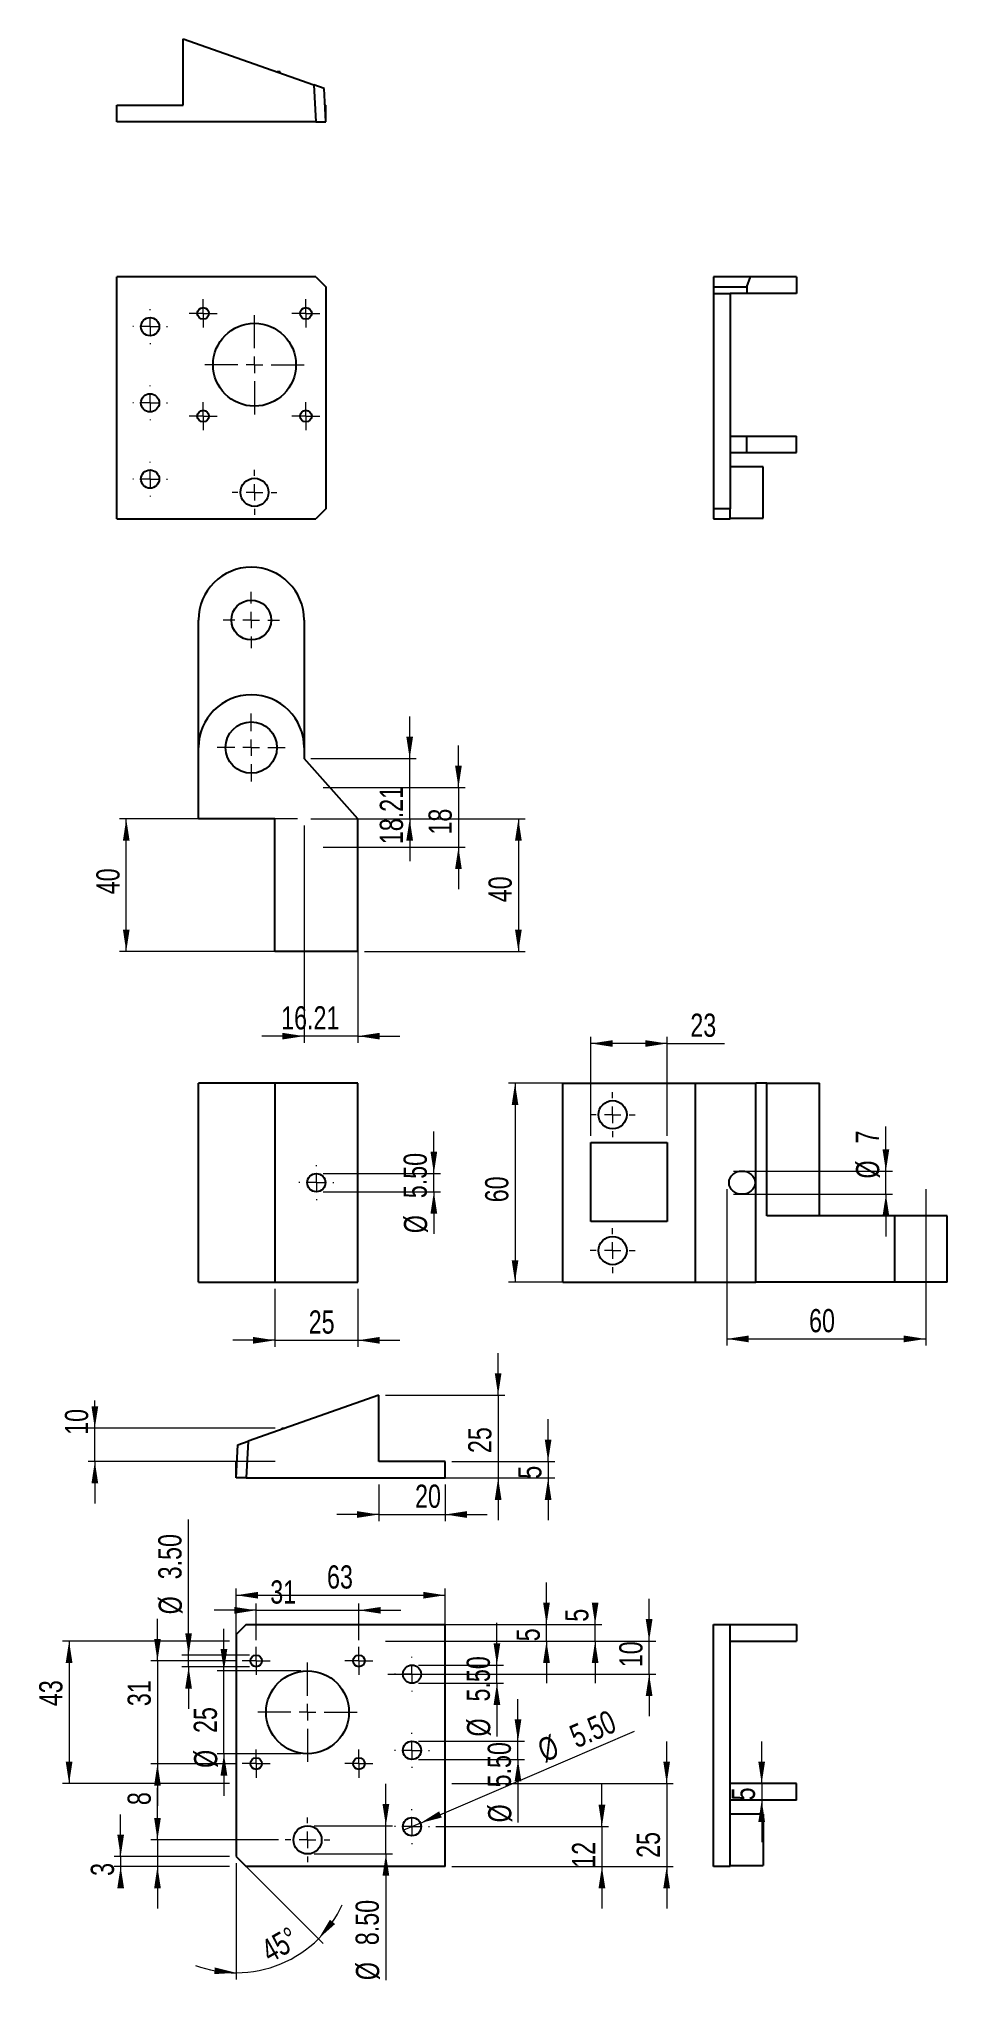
# Model space of a CAD drawing. Header units: millimetres. Extents: x 13 to 150, y 2 to 295.
import ezdxf

# ---------------------------------------------------------------- set-up
doc = ezdxf.new("R2010")
doc.units = ezdxf.units.MM
doc.styles.add('SLDTEXTSTYLE0', font='TXT', dxfattribs={"width": 0.75})
doc.dimstyles.new('SLDDIMSTYLE0', dxfattribs={"dimtxt": 3.5, "dimasz": 3.302, "dimexe": 0, "dimexo": 0.0625, "dimgap": 0.875, "dimtad": 1, "dimlfac": 2, "dimrnd": 1e-09, "dimzin": 12, "dimdsep": 46, "dimtxsty": 'SLDTEXTSTYLE0', "dimsah": 1, "dimcen": 0.09, "dimadec": 0, "dimazin": 3, "dimtfac": 1, "dimtofl": 0, "dimtmove": 0, "dimatfit": 3, "dimfxl": 0, "dimfrac": 2, "dimtolj": 1, "dimtzin": 12, "dimarcsym": 0})
doc.dimstyles.new('SLDDIMSTYLE1', dxfattribs={"dimtxt": 3.5, "dimasz": 3.302, "dimexe": 0, "dimexo": 0.0625, "dimgap": 0.875, "dimtad": 1, "dimlfac": 2, "dimrnd": 1e-09, "dimzin": 12, "dimdsep": 46, "dimtxsty": 'SLDTEXTSTYLE0', "dimsah": 1, "dimcen": 0.09, "dimadec": 0, "dimazin": 3, "dimtfac": 1, "dimtmove": 0, "dimatfit": 0, "dimfxl": 0, "dimfrac": 2, "dimtolj": 1, "dimtzin": 12, "dimarcsym": 0})
doc.dimstyles.new('SLDDIMSTYLE2', dxfattribs={"dimtxt": 3.5, "dimasz": 3.302, "dimexe": 0, "dimexo": 0.0625, "dimgap": 0.875, "dimtad": 1, "dimlfac": 2, "dimrnd": 1e-09, "dimzin": 4, "dimdsep": 46, "dimtxsty": 'SLDTEXTSTYLE0', "dimsah": 1, "dimcen": 0.09, "dimadec": 0, "dimazin": 1, "dimtfac": 1, "dimtmove": 0, "dimatfit": 0, "dimfxl": 0, "dimfrac": 2, "dimtolj": 1, "dimtzin": 12, "dimarcsym": 0})
doc.dimstyles.new('SLDDIMSTYLE3', dxfattribs={"dimtxt": 3.5, "dimasz": 3.302, "dimexe": 0, "dimexo": 0.0625, "dimgap": 0.875, "dimtad": 1, "dimlfac": 2, "dimrnd": 1e-09, "dimzin": 4, "dimdsep": 46, "dimtxsty": 'SLDTEXTSTYLE0', "dimblk1": 'NONE', "dimsah": 1, "dimcen": 0, "dimadec": 0, "dimazin": 1, "dimtfac": 1, "dimtmove": 0, "dimatfit": 3, "dimldrblk": 'NONE', "dimfxl": 0, "dimfrac": 2, "dimtolj": 1, "dimtzin": 12, "dimarcsym": 0})
doc.dimstyles.new('SLDDIMSTYLE4', dxfattribs={"dimtxt": 3.5, "dimasz": 3.302, "dimexe": 0, "dimexo": 0.0625, "dimgap": 0.875, "dimtad": 1, "dimdec": 4, "dimlfac": 2, "dimzin": 12, "dimdsep": 46, "dimtxsty": 'SLDTEXTSTYLE0', "dimsah": 1, "dimcen": 0.09, "dimazin": 3, "dimtfac": 1, "dimtofl": 0, "dimtmove": 0, "dimatfit": 3, "dimfxl": 0, "dimfrac": 2, "dimtolj": 1, "dimtzin": 12, "dimarcsym": 0})

# ---------------------------------------------------------------- blocks, each defined once
blk = doc.blocks.new('_D')
at = {"color": 7, "linetype": 'Continuous', "lineweight": 18}
for p, q in [((42.49, 54.61), (42.49, 61.52)), ((73.99, 54.61), (73.99, 61.52)), ((42.49, 60.52), (73.99, 60.52))]:
    blk.add_line(p, q, dxfattribs=at)
for points in [[(42.49, 60.52), (45.79, 60.01), (45.79, 61.03)], [(73.99, 60.52), (70.69, 61.03), (70.69, 60.01)]]:
    blk.add_solid(points, dxfattribs=at)
at = {"color": 7, "linetype": 'Continuous', "lineweight": 18, "insert": (56.18, 65.03), "char_height": 3.5, "attachment_point": 1, "style": 'SLDTEXTSTYLE0'}
blk.add_mtext('63', dxfattribs=at)
blk = doc.blocks.new('_D_1')
at = {"color": 7, "linetype": 'Continuous', "lineweight": 18}
for p, q in [((41.49, 53.61), (16.27, 53.61)), ((17.27, 53.61), (17.27, 32.11)), ((41.49, 32.11), (16.27, 32.11))]:
    blk.add_line(p, q, dxfattribs=at)
for points in [[(17.27, 53.61), (16.76, 50.31), (17.78, 50.31)], [(17.27, 32.11), (17.78, 35.42), (16.76, 35.42)]]:
    blk.add_solid(points, dxfattribs=at)
at = {"color": 7, "linetype": 'Continuous', "lineweight": 18, "insert": (12.76, 43.79), "char_height": 3.5, "attachment_point": 1, "rotation": 90, "style": 'SLDTEXTSTYLE0'}
blk.add_mtext('43', dxfattribs=at)
blk = doc.blocks.new('_D_2')
at = {"color": 7, "linetype": 'Continuous', "lineweight": 18}
for p, q in [((45.49, 53.74), (45.49, 59.25)), ((60.99, 53.74), (60.99, 59.25)), ((45.49, 58.25), (39.14, 58.25)), ((45.49, 58.25), (60.99, 58.25)), ((60.99, 58.25), (67.34, 58.25))]:
    blk.add_line(p, q, dxfattribs=at)
for points in [[(45.49, 58.25), (42.19, 58.75), (42.19, 57.74)], [(60.99, 58.25), (64.29, 57.74), (64.29, 58.75)]]:
    blk.add_solid(points, dxfattribs=at)
at = {"color": 7, "linetype": 'Continuous', "lineweight": 18, "insert": (47.62, 62.76), "char_height": 3.5, "attachment_point": 1, "style": 'SLDTEXTSTYLE0'}
blk.add_mtext('31', dxfattribs=at)
blk = doc.blocks.new('_D_3')
at = {"color": 7, "linetype": 'Continuous', "lineweight": 18}
for p, q in [((30.6, 50.61), (30.6, 56.96)), ((42.37, 50.61), (29.6, 50.61)), ((30.6, 50.61), (30.6, 35.11)), ((42.37, 35.11), (29.6, 35.11)), ((30.6, 35.11), (30.6, 28.76))]:
    blk.add_line(p, q, dxfattribs=at)
for points in [[(30.6, 50.61), (31.11, 53.92), (30.1, 53.92)], [(30.6, 35.11), (30.1, 31.81), (31.11, 31.81)]]:
    blk.add_solid(points, dxfattribs=at)
at = {"color": 7, "linetype": 'Continuous', "lineweight": 18, "insert": (26.09, 43.79), "char_height": 3.5, "attachment_point": 1, "rotation": 90, "style": 'SLDTEXTSTYLE0'}
blk.add_mtext('31', dxfattribs=at)
blk = doc.blocks.new('_D_4')
at = {"color": 7, "linetype": 'Continuous', "lineweight": 18}
for p, q in [((40.63, 49.11), (40.63, 55.46)), ((52.24, 49.11), (39.63, 49.11)), ((40.63, 36.61), (40.63, 49.11)), ((52.24, 36.61), (39.63, 36.61)), ((40.63, 36.61), (40.63, 30.26))]:
    blk.add_line(p, q, dxfattribs=at)
for points in [[(40.63, 49.11), (41.14, 52.42), (40.12, 52.42)], [(40.63, 36.61), (40.12, 33.31), (41.14, 33.31)]]:
    blk.add_solid(points, dxfattribs=at)
at = {"color": 7, "linetype": 'Continuous', "lineweight": 18, "char_height": 3.5, "attachment_point": 1, "rotation": 90, "style": 'SLDTEXTSTYLE0'}
for s, insert in [('25', (36.07, 39.74)), ('%%c', (36.12, 34.47))]:
    blk.add_mtext(s, dxfattribs=dict(at, insert=insert))
blk = doc.blocks.new('_D_5')
at = {"color": 7, "linetype": 'Continuous', "lineweight": 18}
for p, q in [((35.3, 51.49), (35.3, 71.97)), ((44.49, 51.49), (34.3, 51.49)), ((35.3, 49.74), (35.3, 51.49)), ((44.49, 49.74), (34.3, 49.74)), ((35.3, 49.74), (35.3, 43.39))]:
    blk.add_line(p, q, dxfattribs=at)
for points in [[(35.3, 51.49), (35.8, 54.79), (34.79, 54.79)], [(35.3, 49.74), (34.79, 46.44), (35.8, 46.44)]]:
    blk.add_solid(points, dxfattribs=at)
at = {"color": 7, "linetype": 'Continuous', "lineweight": 18, "char_height": 3.5, "attachment_point": 1, "rotation": 90, "style": 'SLDTEXTSTYLE0'}
for s, insert in [('3.50', (30.73, 62.92)), ('%%c', (30.78, 57.64))]:
    blk.add_mtext(s, dxfattribs=dict(at, insert=insert))
blk = doc.blocks.new('_D_6')
at = {"color": 7, "linetype": 'Continuous', "lineweight": 18}
for p, q in [((81.81, 49.99), (81.81, 56.34)), ((69.99, 49.99), (82.81, 49.99)), ((81.81, 47.24), (81.81, 49.99)), ((69.99, 47.24), (82.81, 47.24)), ((81.81, 47.24), (81.81, 39.21))]:
    blk.add_line(p, q, dxfattribs=at)
for points in [[(81.81, 49.99), (82.32, 53.29), (81.3, 53.29)], [(81.81, 47.24), (81.3, 43.94), (82.32, 43.94)]]:
    blk.add_solid(points, dxfattribs=at)
at = {"color": 7, "linetype": 'Continuous', "lineweight": 18, "char_height": 3.5, "attachment_point": 1, "rotation": 90, "style": 'SLDTEXTSTYLE0'}
for s, insert in [('5.50', (77.25, 44.49)), ('%%c', (77.3, 39.21))]:
    blk.add_mtext(s, dxfattribs=dict(at, insert=insert))
blk = doc.blocks.new('_D_7')
at = {"color": 7, "linetype": 'Continuous', "lineweight": 18}
for p, q in [((84.99, 38.49), (84.99, 44.84)), ((69.99, 38.49), (85.99, 38.49)), ((84.99, 35.74), (84.99, 38.49)), ((69.99, 35.74), (85.99, 35.74)), ((84.99, 35.74), (84.99, 26.25))]:
    blk.add_line(p, q, dxfattribs=at)
for points in [[(84.99, 38.49), (85.5, 41.79), (84.48, 41.79)], [(84.99, 35.74), (84.48, 32.44), (85.5, 32.44)]]:
    blk.add_solid(points, dxfattribs=at)
at = {"color": 7, "linetype": 'Continuous', "lineweight": 18, "char_height": 3.5, "attachment_point": 1, "rotation": 90, "style": 'SLDTEXTSTYLE0'}
for s, insert in [('5.50', (80.42, 31.53)), ('%%c', (80.48, 26.25))]:
    blk.add_mtext(s, dxfattribs=dict(at, insert=insert))
blk = doc.blocks.new('_D_8')
at = {"color": 7, "linetype": 'Continuous', "lineweight": 18}
for p, q in [((104.77, 53.61), (104.77, 59.96)), ((74.99, 53.61), (105.77, 53.61)), ((104.77, 48.61), (104.77, 53.61)), ((65.37, 48.61), (105.77, 48.61)), ((104.77, 48.61), (104.77, 42.26))]:
    blk.add_line(p, q, dxfattribs=at)
for points in [[(104.77, 53.61), (105.28, 56.92), (104.26, 56.92)], [(104.77, 48.61), (104.26, 45.31), (105.28, 45.31)]]:
    blk.add_solid(points, dxfattribs=at)
at = {"color": 7, "linetype": 'Continuous', "lineweight": 18, "insert": (100.26, 49.66), "char_height": 3.5, "attachment_point": 1, "rotation": 90, "style": 'SLDTEXTSTYLE0'}
blk.add_mtext('10', dxfattribs=at)
blk = doc.blocks.new('_D_9')
at = {"color": 7, "linetype": 'Continuous', "lineweight": 18}
for p, q in [((107.42, 32.11), (107.42, 38.46)), ((74.99, 32.11), (108.42, 32.11)), ((107.42, 32.11), (107.42, 19.61)), ((74.99, 19.61), (108.42, 19.61)), ((107.42, 19.61), (107.42, 13.26))]:
    blk.add_line(p, q, dxfattribs=at)
for points in [[(107.42, 32.11), (107.92, 35.42), (106.91, 35.42)], [(107.42, 19.61), (106.91, 16.31), (107.92, 16.31)]]:
    blk.add_solid(points, dxfattribs=at)
at = {"color": 7, "linetype": 'Continuous', "lineweight": 18, "insert": (102.9, 20.9), "char_height": 3.5, "attachment_point": 1, "rotation": 90, "style": 'SLDTEXTSTYLE0'}
blk.add_mtext('25', dxfattribs=at)
blk = doc.blocks.new('_D_10')
at = {"color": 7, "linetype": 'Continuous', "lineweight": 18}
for p, q in [((65.06, 25.74), (65.06, 32.09)), ((54.24, 25.74), (66.06, 25.74)), ((65.06, 21.49), (65.06, 25.74)), ((54.24, 21.49), (66.06, 21.49)), ((65.06, 21.49), (65.06, 2.45))]:
    blk.add_line(p, q, dxfattribs=at)
for points in [[(65.06, 25.74), (65.57, 29.04), (64.55, 29.04)], [(65.06, 21.49), (64.55, 18.19), (65.57, 18.19)]]:
    blk.add_solid(points, dxfattribs=at)
at = {"color": 7, "linetype": 'Continuous', "lineweight": 18, "char_height": 3.5, "attachment_point": 1, "rotation": 90, "style": 'SLDTEXTSTYLE0'}
for s, insert in [('8.50', (60.49, 7.73)), ('%%c', (60.55, 2.45))]:
    blk.add_mtext(s, dxfattribs=dict(at, insert=insert))
blk = doc.blocks.new('_D_11')
at = {"color": 7, "linetype": 'Continuous', "lineweight": 18}
for p, q in [((30.6, 23.61), (30.6, 31.45)), ((48.87, 23.61), (29.6, 23.61)), ((30.6, 23.61), (30.6, 19.61)), ((41.49, 19.61), (29.6, 19.61)), ((30.6, 19.61), (30.6, 13.26))]:
    blk.add_line(p, q, dxfattribs=at)
for points in [[(30.6, 23.61), (31.11, 26.92), (30.1, 26.92)], [(30.6, 19.61), (30.1, 16.31), (31.11, 16.31)]]:
    blk.add_solid(points, dxfattribs=at)
at = {"color": 7, "linetype": 'Continuous', "lineweight": 18, "insert": (26.09, 28.86), "char_height": 3.5, "attachment_point": 1, "rotation": 90, "style": 'SLDTEXTSTYLE0'}
blk.add_mtext('8', dxfattribs=at)
blk = doc.blocks.new('_D_12')
at = {"color": 7, "linetype": 'Continuous', "lineweight": 18}
for p, q in [((96.62, 56.11), (96.62, 59.12)), ((64.99, 56.11), (97.62, 56.11)), ((96.62, 53.61), (96.62, 56.11)), ((64.99, 53.61), (97.62, 53.61)), ((96.62, 53.61), (96.62, 47.26))]:
    blk.add_line(p, q, dxfattribs=at)
for points in [[(96.62, 56.11), (97.13, 59.42), (96.12, 59.42)], [(96.62, 53.61), (96.12, 50.31), (97.13, 50.31)]]:
    blk.add_solid(points, dxfattribs=at)
at = {"color": 7, "linetype": 'Continuous', "lineweight": 18, "insert": (92.11, 56.53), "char_height": 3.5, "attachment_point": 1, "rotation": 90, "style": 'SLDTEXTSTYLE0'}
blk.add_mtext('5', dxfattribs=at)
blk = doc.blocks.new('_D_13')
at = {"color": 7, "linetype": 'Continuous', "lineweight": 18}
for p, q in [((97.65, 25.61), (97.65, 31.96)), ((72.62, 25.61), (98.65, 25.61)), ((97.65, 25.61), (97.65, 19.61)), ((74.99, 19.61), (98.65, 19.61)), ((97.65, 19.61), (97.65, 13.26))]:
    blk.add_line(p, q, dxfattribs=at)
for points in [[(97.65, 25.61), (98.16, 28.92), (97.14, 28.92)], [(97.65, 19.61), (97.14, 16.31), (98.16, 16.31)]]:
    blk.add_solid(points, dxfattribs=at)
at = {"color": 7, "linetype": 'Continuous', "lineweight": 18, "insert": (93.14, 19.4), "char_height": 3.5, "attachment_point": 1, "rotation": 90, "style": 'SLDTEXTSTYLE0'}
blk.add_mtext('12', dxfattribs=at)
blk = doc.blocks.new('_D_14')
at = {"color": 7, "linetype": 'Continuous', "lineweight": 18}
for q in [(102.55, 40), (67.73, 25.07)]:
    blk.add_line((70.26, 26.15), q, dxfattribs=at)
blk.add_solid([(70.26, 26.15), (73.49, 26.99), (73.09, 27.92)], dxfattribs=at)
at = {"color": 7, "linetype": 'Continuous', "lineweight": 18, "char_height": 3.5, "attachment_point": 1, "rotation": 23.2026, "style": 'SLDTEXTSTYLE0'}
for s, insert in [('5.50', (92.44, 40.62)), ('%%c', (87.61, 38.49))]:
    blk.add_mtext(s, dxfattribs=dict(at, insert=insert))
blk = doc.blocks.new('_NONE')
blk = doc.blocks.new('_D_15')
at = {"color": 7, "linetype": 'Continuous', "lineweight": 18}
for p, q in [((89.29, 56.11), (89.29, 62.46)), ((74.99, 56.11), (90.29, 56.11)), ((89.29, 53.61), (89.29, 56.11)), ((74.99, 53.61), (90.29, 53.61)), ((89.29, 53.61), (89.29, 47.26))]:
    blk.add_line(p, q, dxfattribs=at)
for points in [[(89.29, 56.11), (89.8, 59.42), (88.78, 59.42)], [(89.29, 53.61), (88.78, 50.31), (89.8, 50.31)]]:
    blk.add_solid(points, dxfattribs=at)
at = {"color": 7, "linetype": 'Continuous', "lineweight": 18, "insert": (84.78, 53.57), "char_height": 3.5, "attachment_point": 1, "rotation": 90, "style": 'SLDTEXTSTYLE0'}
blk.add_mtext('5', dxfattribs=at)
blk = doc.blocks.new('_D_16')
at = {"color": 7, "linetype": 'Continuous', "lineweight": 18}
for p, q in [((25.05, 21.11), (25.05, 27.46)), ((41.49, 21.11), (24.05, 21.11)), ((25.05, 21.11), (25.05, 19.61)), ((41.49, 19.61), (24.05, 19.61)), ((25.05, 19.61), (25.05, 18.18))]:
    blk.add_line(p, q, dxfattribs=at)
for points in [[(25.05, 21.11), (25.56, 24.42), (24.54, 24.42)], [(25.05, 19.61), (24.54, 16.31), (25.56, 16.31)]]:
    blk.add_solid(points, dxfattribs=at)
at = {"color": 7, "linetype": 'Continuous', "lineweight": 18, "insert": (20.54, 18.18), "char_height": 3.5, "attachment_point": 1, "rotation": 90, "style": 'SLDTEXTSTYLE0'}
blk.add_mtext('3', dxfattribs=at)
blk = doc.blocks.new('_D_17')
at = {"color": 7, "linetype": 'Continuous', "lineweight": 18}
for p, q in [((42.49, 20.11), (42.49, 2.56)), ((43.2, 20.41), (55.61, 7.99))]:
    blk.add_line(p, q, dxfattribs=at)
for start, end in [(315, 335.4423), (270, 315), (249.5577, 270)]:
    blk.add_arc((42.49, 21.11), 17.55, start, end, dxfattribs=at)
for points in [[(54.9, 8.7), (57.4, 10.92), (56.62, 11.57)], [(42.49, 3.56), (39.25, 4.37), (39.16, 3.36)]]:
    blk.add_solid(points, dxfattribs=at)
at = {"color": 7, "linetype": 'Continuous', "lineweight": 18, "insert": (45.87, 8.03), "char_height": 3.5, "attachment_point": 1, "rotation": 29.5729, "style": 'SLDTEXTSTYLE0'}
blk.add_mtext('45°', dxfattribs=at)
blk = doc.blocks.new('SW_CENTERMARKSYMBOL_0')
at = {"color": 0, "linetype": 'Continuous', "lineweight": 0}
for p, q in [((-1.25, 0), (-2.125, 0)), ((0, 0), (-1.25, 0)), ((0, 1.25), (0, 2.125)), ((0, 0), (0, 1.25)), ((0, 0), (0, -1.25)), ((0, 0), (1.25, 0)), ((1.25, 0), (2.125, 0)), ((0, -1.25), (0, -2.125))]:
    blk.add_line(p, q, dxfattribs=at)
blk = doc.blocks.new('SW_CENTERMARKSYMBOL_1')
at = {"color": 0, "linetype": 'Continuous', "lineweight": 0}
for p, q in [((-1.25, 0), (-2.125, 0)), ((0, 0), (-1.25, 0)), ((0, 1.25), (0, 2.125)), ((0, 0), (0, 1.25)), ((0, 0), (0, -1.25)), ((0, 0), (1.25, 0)), ((1.25, 0), (2.125, 0)), ((0, -1.25), (0, -2.125))]:
    blk.add_line(p, q, dxfattribs=at)
blk = doc.blocks.new('SW_CENTERMARKSYMBOL_2')
at = {"color": 0, "linetype": 'Continuous', "lineweight": 0}
for p, q in [((-1.25, 0), (-2.125, 0)), ((0, 0), (-1.25, 0)), ((0, 1.25), (0, 2.125)), ((0, 0), (0, 1.25)), ((0, 0), (0, -1.25)), ((0, 0), (1.25, 0)), ((1.25, 0), (2.125, 0)), ((0, -1.25), (0, -2.125))]:
    blk.add_line(p, q, dxfattribs=at)
blk = doc.blocks.new('SW_CENTERMARKSYMBOL_3')
at = {"color": 0, "linetype": 'Continuous', "lineweight": 0}
for p, q in [((-1.25, 0), (-2.125, 0)), ((0, 0), (-1.25, 0)), ((0, 1.25), (0, 2.125)), ((0, 0), (0, 1.25)), ((0, 0), (0, -1.25)), ((0, 0), (1.25, 0)), ((1.25, 0), (2.125, 0)), ((0, -1.25), (0, -2.125))]:
    blk.add_line(p, q, dxfattribs=at)
blk = doc.blocks.new('SW_CENTERMARKSYMBOL_4')
at = {"color": 0, "linetype": 'Continuous', "lineweight": 0}
for p, q in [((0, 2.5), (0, 7.5)), ((-2.5, 0), (-7.5, 0)), ((0, 0), (-1.25, 0)), ((0, 0), (0, 1.25)), ((0, 0), (0, -1.25)), ((0, 0), (1.25, 0)), ((2.5, 0), (7.5, 0)), ((0, -2.5), (0, -7.5))]:
    blk.add_line(p, q, dxfattribs=at)
blk = doc.blocks.new('SW_CENTERMARKSYMBOL_5')
at = {"color": 0, "linetype": 'Continuous', "lineweight": 0}
for p, q in [((-2.5, 0), (-2.625, 0)), ((0, 0), (-1.25, 0)), ((0, 2.5), (0, 2.625)), ((0, 0), (0, 1.25)), ((0, 0), (0, -1.25)), ((0, 0), (1.25, 0)), ((2.5, 0), (2.625, 0)), ((0, -2.5), (0, -2.625))]:
    blk.add_line(p, q, dxfattribs=at)
blk = doc.blocks.new('SW_CENTERMARKSYMBOL_6')
at = {"color": 0, "linetype": 'Continuous', "lineweight": 0}
for p, q in [((-2.5, 0), (-2.625, 0)), ((0, 0), (-1.25, 0)), ((0, 2.5), (0, 2.625)), ((0, 0), (0, 1.25)), ((0, 0), (0, -1.25)), ((0, 0), (1.25, 0)), ((2.5, 0), (2.625, 0)), ((0, -2.5), (0, -2.625))]:
    blk.add_line(p, q, dxfattribs=at)
blk = doc.blocks.new('SW_CENTERMARKSYMBOL_7')
at = {"color": 0, "linetype": 'Continuous', "lineweight": 0}
for p, q in [((0, 2.5), (0, 3.375)), ((-2.5, 0), (-3.375, 0)), ((0, 0), (-1.25, 0)), ((0, 0), (0, 1.25)), ((0, 0), (0, -1.25)), ((0, 0), (1.25, 0)), ((2.5, 0), (3.375, 0)), ((0, -2.5), (0, -3.375))]:
    blk.add_line(p, q, dxfattribs=at)
blk = doc.blocks.new('SW_CENTERMARKSYMBOL_8')
at = {"color": 0, "linetype": 'Continuous', "lineweight": 0}
for p, q in [((-2.5, 0), (-2.625, 0)), ((0, 0), (-1.25, 0)), ((0, 2.5), (0, 2.625)), ((0, 0), (0, 1.25)), ((0, 0), (0, -1.25)), ((0, 0), (1.25, 0)), ((2.5, 0), (2.625, 0)), ((0, -2.5), (0, -2.625))]:
    blk.add_line(p, q, dxfattribs=at)
blk = doc.blocks.new('_D_18')
at = {"color": 7, "linetype": 'Continuous', "lineweight": 18}
for p, q in [((89.53, 80.71), (89.53, 87.06)), ((74.99, 80.71), (90.53, 80.71)), ((89.53, 80.71), (89.53, 78.21)), ((74.99, 78.21), (90.53, 78.21)), ((89.53, 78.21), (89.53, 71.86))]:
    blk.add_line(p, q, dxfattribs=at)
for points in [[(89.53, 80.71), (90.04, 84.01), (89.03, 84.01)], [(89.53, 78.21), (89.03, 74.91), (90.04, 74.91)]]:
    blk.add_solid(points, dxfattribs=at)
at = {"color": 7, "linetype": 'Continuous', "lineweight": 18, "insert": (85.02, 78.1), "char_height": 3.5, "attachment_point": 1, "rotation": 90, "style": 'SLDTEXTSTYLE0'}
blk.add_mtext('5', dxfattribs=at)
blk = doc.blocks.new('_D_19')
at = {"color": 7, "linetype": 'Continuous', "lineweight": 18}
for p, q in [((21.15, 85.71), (21.15, 89.89)), ((48.37, 85.71), (20.15, 85.71)), ((21.15, 80.71), (21.15, 85.71)), ((48.37, 80.71), (20.15, 80.71)), ((21.15, 80.71), (21.15, 74.36))]:
    blk.add_line(p, q, dxfattribs=at)
for points in [[(21.15, 85.71), (21.66, 89.01), (20.65, 89.01)], [(21.15, 80.71), (20.65, 77.41), (21.66, 77.41)]]:
    blk.add_solid(points, dxfattribs=at)
at = {"color": 7, "linetype": 'Continuous', "lineweight": 18, "insert": (16.64, 84.72), "char_height": 3.5, "attachment_point": 1, "rotation": 90, "style": 'SLDTEXTSTYLE0'}
blk.add_mtext('10', dxfattribs=at)
blk = doc.blocks.new('_D_20')
at = {"color": 7, "linetype": 'Continuous', "lineweight": 18}
for p, q in [((81.99, 90.71), (81.99, 97.06)), ((64.99, 90.71), (82.99, 90.71)), ((81.99, 90.71), (81.99, 78.21)), ((64.99, 78.21), (82.99, 78.21)), ((81.99, 78.21), (81.99, 71.86))]:
    blk.add_line(p, q, dxfattribs=at)
for points in [[(81.99, 90.71), (82.5, 94.01), (81.49, 94.01)], [(81.99, 78.21), (81.49, 74.91), (82.5, 74.91)]]:
    blk.add_solid(points, dxfattribs=at)
at = {"color": 7, "linetype": 'Continuous', "lineweight": 18, "insert": (77.48, 81.97), "char_height": 3.5, "attachment_point": 1, "rotation": 90, "style": 'SLDTEXTSTYLE0'}
blk.add_mtext('25', dxfattribs=at)
blk = doc.blocks.new('_D_21')
at = {"color": 7, "linetype": 'Continuous', "lineweight": 18}
for p, q in [((63.99, 77.21), (63.99, 71.7)), ((73.99, 77.21), (73.99, 71.7)), ((63.99, 72.7), (57.64, 72.7)), ((63.99, 72.7), (73.99, 72.7)), ((73.99, 72.7), (80.34, 72.7))]:
    blk.add_line(p, q, dxfattribs=at)
for points in [[(63.99, 72.7), (60.69, 73.21), (60.69, 72.19)], [(73.99, 72.7), (77.29, 72.19), (77.29, 73.21)]]:
    blk.add_solid(points, dxfattribs=at)
at = {"color": 7, "linetype": 'Continuous', "lineweight": 18, "insert": (69.46, 77.21), "char_height": 3.5, "attachment_point": 1, "style": 'SLDTEXTSTYLE0'}
blk.add_mtext('20', dxfattribs=at)
blk = doc.blocks.new('_D_22')
at = {"color": 7, "linetype": 'Continuous', "lineweight": 18}
for p, q in [((121.75, 32.11), (121.75, 38.46)), ((118, 32.11), (122.75, 32.11)), ((118, 29.61), (122.75, 29.61)), ((121.75, 32.11), (121.75, 29.61)), ((121.75, 29.61), (121.75, 23.26))]:
    blk.add_line(p, q, dxfattribs=at)
for points in [[(121.75, 32.11), (122.26, 35.42), (121.24, 35.42)], [(121.75, 29.61), (121.24, 26.31), (122.26, 26.31)]]:
    blk.add_solid(points, dxfattribs=at)
at = {"color": 7, "linetype": 'Continuous', "lineweight": 18, "insert": (117.24, 29.57), "char_height": 3.5, "attachment_point": 1, "rotation": 90, "style": 'SLDTEXTSTYLE0'}
blk.add_mtext('5', dxfattribs=at)
blk = doc.blocks.new('SW_CENTERMARKSYMBOL_9')
at = {"color": 0, "linetype": 'Continuous', "lineweight": 0}
for p, q in [((-1.25, 0), (-2.125, 0)), ((0, 0), (-1.25, 0)), ((0, 1.25), (0, 2.125)), ((0, 0), (0, 1.25)), ((0, 0), (0, -1.25)), ((0, 0), (1.25, 0)), ((1.25, 0), (2.125, 0)), ((0, -1.25), (0, -2.125))]:
    blk.add_line(p, q, dxfattribs=at)
blk = doc.blocks.new('SW_CENTERMARKSYMBOL_10')
at = {"color": 0, "linetype": 'Continuous', "lineweight": 0}
for p, q in [((-1.25, 0), (-2.125, 0)), ((0, 0), (-1.25, 0)), ((0, 1.25), (0, 2.125)), ((0, 0), (0, 1.25)), ((0, 0), (0, -1.25)), ((0, 0), (1.25, 0)), ((1.25, 0), (2.125, 0)), ((0, -1.25), (0, -2.125))]:
    blk.add_line(p, q, dxfattribs=at)
blk = doc.blocks.new('SW_CENTERMARKSYMBOL_11')
at = {"color": 0, "linetype": 'Continuous', "lineweight": 0}
for p, q in [((-1.25, 0), (-2.125, 0)), ((0, 0), (-1.25, 0)), ((0, 1.25), (0, 2.125)), ((0, 0), (0, 1.25)), ((0, 0), (0, -1.25)), ((0, 0), (1.25, 0)), ((1.25, 0), (2.125, 0)), ((0, -1.25), (0, -2.125))]:
    blk.add_line(p, q, dxfattribs=at)
blk = doc.blocks.new('SW_CENTERMARKSYMBOL_12')
at = {"color": 0, "linetype": 'Continuous', "lineweight": 0}
for p, q in [((-1.25, 0), (-2.125, 0)), ((0, 0), (-1.25, 0)), ((0, 1.25), (0, 2.125)), ((0, 0), (0, 1.25)), ((0, 0), (0, -1.25)), ((0, 0), (1.25, 0)), ((1.25, 0), (2.125, 0)), ((0, -1.25), (0, -2.125))]:
    blk.add_line(p, q, dxfattribs=at)
blk = doc.blocks.new('SW_CENTERMARKSYMBOL_13')
at = {"color": 0, "linetype": 'Continuous', "lineweight": 0}
for p, q in [((0, 2.5), (0, 7.5)), ((-2.5, 0), (-7.5, 0)), ((0, 0), (-1.25, 0)), ((0, 0), (0, 1.25)), ((0, 0), (0, -1.25)), ((0, 0), (1.25, 0)), ((2.5, 0), (7.5, 0)), ((0, -2.5), (0, -7.5))]:
    blk.add_line(p, q, dxfattribs=at)
blk = doc.blocks.new('SW_CENTERMARKSYMBOL_14')
at = {"color": 0, "linetype": 'Continuous', "lineweight": 0}
for p, q in [((-2.5, 0), (-2.625, 0)), ((0, 0), (-1.25, 0)), ((0, 2.5), (0, 2.625)), ((0, 0), (0, 1.25)), ((0, 0), (0, -1.25)), ((0, 0), (1.25, 0)), ((2.5, 0), (2.625, 0)), ((0, -2.5), (0, -2.625))]:
    blk.add_line(p, q, dxfattribs=at)
blk = doc.blocks.new('SW_CENTERMARKSYMBOL_15')
at = {"color": 0, "linetype": 'Continuous', "lineweight": 0}
for p, q in [((-2.5, 0), (-2.625, 0)), ((0, 0), (-1.25, 0)), ((0, 2.5), (0, 2.625)), ((0, 0), (0, 1.25)), ((0, 0), (0, -1.25)), ((0, 0), (1.25, 0)), ((2.5, 0), (2.625, 0)), ((0, -2.5), (0, -2.625))]:
    blk.add_line(p, q, dxfattribs=at)
blk = doc.blocks.new('SW_CENTERMARKSYMBOL_16')
at = {"color": 0, "linetype": 'Continuous', "lineweight": 0}
for p, q in [((0, 2.5), (0, 3.375)), ((-2.5, 0), (-3.375, 0)), ((0, 0), (-1.25, 0)), ((0, 0), (0, 1.25)), ((0, 0), (0, -1.25)), ((0, 0), (1.25, 0)), ((2.5, 0), (3.375, 0)), ((0, -2.5), (0, -3.375))]:
    blk.add_line(p, q, dxfattribs=at)
blk = doc.blocks.new('SW_CENTERMARKSYMBOL_17')
at = {"color": 0, "linetype": 'Continuous', "lineweight": 0}
for p, q in [((-2.5, 0), (-2.625, 0)), ((0, 0), (-1.25, 0)), ((0, 2.5), (0, 2.625)), ((0, 0), (0, 1.25)), ((0, 0), (0, -1.25)), ((0, 0), (1.25, 0)), ((2.5, 0), (2.625, 0)), ((0, -2.5), (0, -2.625))]:
    blk.add_line(p, q, dxfattribs=at)
blk = doc.blocks.new('_D_23')
at = {"color": 7, "linetype": 'Continuous', "lineweight": 18}
for p, q in [((48.33, 106.76), (48.33, 97.98)), ((60.83, 106.76), (60.83, 97.98)), ((48.33, 98.98), (41.98, 98.98)), ((48.33, 98.98), (60.83, 98.98)), ((60.83, 98.98), (67.18, 98.98))]:
    blk.add_line(p, q, dxfattribs=at)
for points in [[(48.33, 98.98), (45.02, 99.49), (45.02, 98.47)], [(60.83, 98.98), (64.13, 98.47), (64.13, 99.49)]]:
    blk.add_solid(points, dxfattribs=at)
at = {"color": 7, "linetype": 'Continuous', "lineweight": 18, "insert": (53.42, 103.49), "char_height": 3.5, "attachment_point": 1, "style": 'SLDTEXTSTYLE0'}
blk.add_mtext('25', dxfattribs=at)
blk = doc.blocks.new('_D_24')
at = {"color": 7, "linetype": 'Continuous', "lineweight": 18}
for p, q in [((72.3, 124.14), (72.3, 130.49)), ((55.58, 124.14), (73.3, 124.14)), ((72.3, 121.39), (72.3, 124.14)), ((55.58, 121.39), (73.3, 121.39)), ((72.3, 121.39), (72.3, 115.04))]:
    blk.add_line(p, q, dxfattribs=at)
for points in [[(72.3, 124.14), (72.8, 127.44), (71.79, 127.44)], [(72.3, 121.39), (71.79, 118.09), (72.8, 118.09)]]:
    blk.add_solid(points, dxfattribs=at)
at = {"color": 7, "linetype": 'Continuous', "lineweight": 18, "char_height": 3.5, "attachment_point": 1, "rotation": 90, "style": 'SLDTEXTSTYLE0'}
for s, insert in [('5.50', (67.73, 120.42)), ('%%c', (67.78, 115.14))]:
    blk.add_mtext(s, dxfattribs=dict(at, insert=insert))
blk = doc.blocks.new('SW_CENTERMARKSYMBOL_18')
at = {"color": 0, "linetype": 'Continuous', "lineweight": 0}
for p, q in [((-2.5, 0), (-2.625, 0)), ((0, 0), (-1.25, 0)), ((0, 2.5), (0, 2.625)), ((0, 0), (0, 1.25)), ((0, 0), (0, -1.25)), ((0, 0), (1.25, 0)), ((2.5, 0), (2.625, 0)), ((0, -2.5), (0, -2.625))]:
    blk.add_line(p, q, dxfattribs=at)
blk = doc.blocks.new('_D_25')
at = {"color": 7, "linetype": 'Continuous', "lineweight": 18}
for p, q in [((51.72, 177.64), (24.89, 177.64)), ((25.89, 157.64), (25.89, 177.64)), ((51.72, 157.64), (24.89, 157.64))]:
    blk.add_line(p, q, dxfattribs=at)
for points in [[(25.89, 177.64), (25.39, 174.34), (26.4, 174.34)], [(25.89, 157.64), (26.4, 160.95), (25.39, 160.95)]]:
    blk.add_solid(points, dxfattribs=at)
at = {"color": 7, "linetype": 'Continuous', "lineweight": 18, "insert": (21.38, 166.27), "char_height": 3.5, "attachment_point": 1, "rotation": 90, "style": 'SLDTEXTSTYLE0'}
blk.add_mtext('40', dxfattribs=at)
blk = doc.blocks.new('_D_26')
at = {"color": 7, "linetype": 'Continuous', "lineweight": 18}
for p, q in [((61.83, 177.64), (86.05, 177.64)), ((85.05, 177.64), (85.05, 157.64)), ((61.83, 157.64), (86.05, 157.64))]:
    blk.add_line(p, q, dxfattribs=at)
for points in [[(85.05, 177.64), (84.54, 174.34), (85.56, 174.34)], [(85.05, 157.64), (85.56, 160.95), (84.54, 160.95)]]:
    blk.add_solid(points, dxfattribs=at)
at = {"color": 7, "linetype": 'Continuous', "lineweight": 18, "insert": (80.54, 165.06), "char_height": 3.5, "attachment_point": 1, "rotation": 90, "style": 'SLDTEXTSTYLE0'}
blk.add_mtext('40', dxfattribs=at)
blk = doc.blocks.new('_D_27')
at = {"color": 7, "linetype": 'Continuous', "lineweight": 18}
for p, q in [((52.72, 176.64), (52.72, 143.87)), ((60.83, 176.64), (60.83, 143.87)), ((52.72, 144.87), (46.37, 144.87)), ((60.83, 144.87), (52.72, 144.87)), ((60.83, 144.87), (67.18, 144.87))]:
    blk.add_line(p, q, dxfattribs=at)
for points in [[(52.72, 144.87), (49.42, 145.37), (49.42, 144.36)], [(60.83, 144.87), (64.13, 144.36), (64.13, 145.37)]]:
    blk.add_solid(points, dxfattribs=at)
at = {"color": 7, "linetype": 'Continuous', "lineweight": 18, "insert": (49.26, 149.38), "char_height": 3.5, "attachment_point": 1, "style": 'SLDTEXTSTYLE0'}
blk.add_mtext('16.21', dxfattribs=at)
blk = doc.blocks.new('_D_28')
at = {"color": 7, "linetype": 'Continuous', "lineweight": 18}
for p, q in [((68.65, 186.75), (68.65, 193.1)), ((53.72, 186.75), (69.65, 186.75)), ((68.65, 177.64), (68.65, 186.75)), ((53.72, 177.64), (69.65, 177.64)), ((68.65, 177.64), (68.65, 171.29))]:
    blk.add_line(p, q, dxfattribs=at)
for points in [[(68.65, 186.75), (69.16, 190.05), (68.14, 190.05)], [(68.65, 177.64), (68.14, 174.34), (69.16, 174.34)]]:
    blk.add_solid(points, dxfattribs=at)
at = {"color": 7, "linetype": 'Continuous', "lineweight": 18, "insert": (64.14, 173.83), "char_height": 3.5, "attachment_point": 1, "rotation": 90, "style": 'SLDTEXTSTYLE0'}
blk.add_mtext('18.21', dxfattribs=at)
blk = doc.blocks.new('_D_29')
at = {"color": 7, "linetype": 'Continuous', "lineweight": 18}
for p, q in [((76.01, 182.37), (76.01, 188.72)), ((55.58, 182.37), (77.01, 182.37)), ((76.01, 182.37), (76.01, 173.37)), ((55.58, 173.37), (77.01, 173.37)), ((76.01, 173.37), (76.01, 167.02))]:
    blk.add_line(p, q, dxfattribs=at)
for points in [[(76.01, 182.37), (76.51, 185.67), (75.5, 185.67)], [(76.01, 173.37), (75.5, 170.06), (76.51, 170.06)]]:
    blk.add_solid(points, dxfattribs=at)
at = {"color": 7, "linetype": 'Continuous', "lineweight": 18, "insert": (71.49, 175.28), "char_height": 3.5, "attachment_point": 1, "rotation": 90, "style": 'SLDTEXTSTYLE0'}
blk.add_mtext('18', dxfattribs=at)
blk = doc.blocks.new('SW_CENTERMARKSYMBOL_19')
at = {"color": 0, "linetype": 'Continuous', "lineweight": 0}
for p, q in [((0, 2.5), (0, 4.25)), ((-2.5, 0), (-4.25, 0)), ((0, 0), (-1.25, 0)), ((0, 0), (0, 1.25)), ((0, 0), (0, -1.25)), ((0, 0), (1.25, 0)), ((2.5, 0), (4.25, 0)), ((0, -2.5), (0, -4.25))]:
    blk.add_line(p, q, dxfattribs=at)
blk = doc.blocks.new('SW_CENTERMARKSYMBOL_20')
at = {"color": 0, "linetype": 'Continuous', "lineweight": 0}
for p, q in [((0, 2.5), (0, 5.125)), ((-2.5, 0), (-5.125, 0)), ((0, 0), (-1.25, 0)), ((0, 0), (0, 1.25)), ((0, 0), (0, -1.25)), ((0, 0), (1.25, 0)), ((2.5, 0), (5.125, 0)), ((0, -2.5), (0, -5.125))]:
    blk.add_line(p, q, dxfattribs=at)
blk = doc.blocks.new('_D_30')
at = {"color": 7, "linetype": 'Continuous', "lineweight": 18}
for p, q in [((110.77, 137.76), (83.54, 137.76)), ((84.54, 137.76), (84.54, 107.76)), ((110.77, 107.76), (83.54, 107.76))]:
    blk.add_line(p, q, dxfattribs=at)
for points in [[(84.54, 137.76), (84.04, 134.46), (85.05, 134.46)], [(84.54, 107.76), (85.05, 111.06), (84.04, 111.06)]]:
    blk.add_solid(points, dxfattribs=at)
at = {"color": 7, "linetype": 'Continuous', "lineweight": 18, "insert": (80.03, 119.8), "char_height": 3.5, "attachment_point": 1, "rotation": 90, "style": 'SLDTEXTSTYLE0'}
blk.add_mtext('60', dxfattribs=at)
blk = doc.blocks.new('_D_31')
at = {"color": 7, "linetype": 'Continuous', "lineweight": 18}
for p, q in [((95.99, 129.81), (95.99, 144.76)), ((107.49, 143.76), (95.99, 143.76)), ((107.49, 129.81), (107.49, 144.76)), ((107.49, 143.76), (116.16, 143.76))]:
    blk.add_line(p, q, dxfattribs=at)
for points in [[(95.99, 143.76), (99.29, 143.25), (99.29, 144.26)], [(107.49, 143.76), (104.19, 144.26), (104.19, 143.25)]]:
    blk.add_solid(points, dxfattribs=at)
at = {"color": 7, "linetype": 'Continuous', "lineweight": 18, "insert": (110.99, 148.27), "char_height": 3.5, "attachment_point": 1, "style": 'SLDTEXTSTYLE0'}
blk.add_mtext('23', dxfattribs=at)
blk = doc.blocks.new('_D_32')
at = {"color": 7, "linetype": 'Continuous', "lineweight": 18}
for p, q in [((140.49, 124.51), (140.49, 131.26)), ((117.49, 124.51), (141.49, 124.51)), ((140.49, 121.01), (140.49, 124.51)), ((117.49, 121.01), (141.49, 121.01)), ((140.49, 121.01), (140.49, 114.66))]:
    blk.add_line(p, q, dxfattribs=at)
for points in [[(140.49, 124.51), (141, 127.81), (139.98, 127.81)], [(140.49, 121.01), (139.98, 117.71), (141, 117.71)]]:
    blk.add_solid(points, dxfattribs=at)
at = {"color": 7, "linetype": 'Continuous', "lineweight": 18, "char_height": 3.5, "attachment_point": 1, "rotation": 90, "style": 'SLDTEXTSTYLE0'}
for s, insert in [('7', (135.93, 128.67)), ('%%c', (135.98, 123.39))]:
    blk.add_mtext(s, dxfattribs=dict(at, insert=insert))
blk = doc.blocks.new('_D_33')
at = {"color": 7, "linetype": 'Continuous', "lineweight": 18}
for p, q in [((116.49, 121.76), (116.49, 98.19)), ((146.49, 121.76), (146.49, 98.19)), ((116.49, 99.19), (146.49, 99.19))]:
    blk.add_line(p, q, dxfattribs=at)
for points in [[(116.49, 99.19), (119.79, 98.68), (119.79, 99.7)], [(146.49, 99.19), (143.19, 99.7), (143.19, 98.68)]]:
    blk.add_solid(points, dxfattribs=at)
at = {"color": 7, "linetype": 'Continuous', "lineweight": 18, "insert": (128.9, 103.7), "char_height": 3.5, "attachment_point": 1, "style": 'SLDTEXTSTYLE0'}
blk.add_mtext('60', dxfattribs=at)
blk = doc.blocks.new('SW_CENTERMARKSYMBOL_21')
at = {"color": 0, "linetype": 'Continuous', "lineweight": 0}
for p, q in [((0, 2.5), (0, 3.38)), ((-2.5, 0), (-3.38, 0)), ((0, 0), (-1.25, 0)), ((0, 0), (0, 1.25)), ((0, 0), (0, -1.25)), ((0, 0), (1.25, 0)), ((2.5, 0), (3.38, 0)), ((0, -2.5), (0, -3.38))]:
    blk.add_line(p, q, dxfattribs=at)
blk = doc.blocks.new('SW_CENTERMARKSYMBOL_22')
at = {"color": 0, "linetype": 'Continuous', "lineweight": 0}
for p, q in [((0, 2.5), (0, 3.38)), ((-2.5, 0), (-3.38, 0)), ((0, 0), (-1.25, 0)), ((0, 0), (0, 1.25)), ((0, 0), (0, -1.25)), ((0, 0), (1.25, 0)), ((2.5, 0), (3.38, 0)), ((0, -2.5), (0, -3.38))]:
    blk.add_line(p, q, dxfattribs=at)

msp = doc.modelspace()

# ---------------------------------------------------------------- linework, layer by layer
at = {"color": 7, "linetype": 'Continuous', "lineweight": 25}
for p, q in [((34.489923, 295.325651), (54.21107, 288.365246)), ((34.489923, 285.325651), (34.489923, 295.325651)), ((49.114923, 290.325651), (48.65659, 290.325651)), ((49.114923, 290.163886), (49.114923, 290.325651)), ((54.21107, 288.365246), (54.48805, 282.825651)), ((55.739923, 287.825651), (54.21107, 288.365246)), ((55.989923, 282.825651), (55.739923, 287.825651)), ((24.489923, 282.825651), (24.489923, 285.325651)), ((24.489923, 285.325651), (34.489923, 285.325651)), ((55.864923, 285.325651), (55.989923, 285.325651)), ((55.989923, 282.825651), (55.989923, 285.325651)), ((54.48805, 282.825651), (24.489923, 282.825651)), ((54.48805, 282.825651), (55.989923, 282.825651)), ((24.489923, 222.905314), (24.489923, 259.405314)), ((54.48805, 259.405314), (24.489923, 259.405314)), ((54.48805, 259.405314), (55.989923, 257.905314)), ((55.989923, 257.905314), (55.989923, 256.905314)), ((114.5, 259.405314), (114.5, 257.905314)), ((120.039595, 259.405314), (114.5, 259.405314)), ((114.5, 257.905314), (119.5, 257.905314)), ((114.5, 257.905314), (114.5, 256.905314)), ((119.5, 257.905314), (120.039595, 259.405314)), ((119.5, 257.905314), (119.5, 256.905314)), ((127, 259.405314), (120.039595, 259.405314)), ((127, 259.405314), (127, 256.905314)), ((55.989923, 256.905314), (55.989923, 224.405314)), ((114.5, 256.905314), (114.5, 224.405314)), ((114.5, 256.905314), (117, 256.905314)), ((119.5, 256.905314), (117, 256.905314)), ((117, 256.905314), (117, 224.405314)), ((127, 256.905314), (119.5, 256.905314)), ((117, 235.405314), (119.5, 235.405314)), ((119.5, 232.905314), (119.5, 235.405314)), ((119.5, 235.405314), (127, 235.405314)), ((127, 232.905314), (127, 235.405314)), ((117, 232.905314), (119.5, 232.905314)), ((119.5, 232.905314), (127, 232.905314)), ((122, 230.780314), (117, 230.780314)), ((122, 226.905314), (122, 230.780314)), ((122, 223.030314), (122, 226.905314)), ((24.489923, 222.905314), (54.489923, 222.905314)), ((55.989923, 224.405314), (54.489923, 222.905314)), ((117, 224.405314), (114.5, 224.405314)), ((114.5, 224.405314), (114.5, 222.905314)), ((114.5, 222.905314), (117, 222.905314)), ((117, 222.905314), (117, 224.405314)), ((117, 223.030314), (122, 223.030314)), ((36.788818, 188.394525), (36.788818, 207.644525)), ((52.721753, 207.644525), (52.721753, 188.394525)), ((36.788818, 177.644525), (36.788818, 188.394525)), ((52.721753, 188.394525), (52.721753, 186.749525)), ((60.826771, 177.644525), (52.721753, 186.749525)), ((48.326771, 177.644525), (36.788818, 177.644525)), ((48.326771, 157.644525), (48.326771, 177.644525)), ((60.826771, 157.644525), (60.826771, 177.644525)), ((60.826771, 157.644525), (48.326771, 157.644525)), ((36.788818, 107.76291), (36.788818, 137.76291)), ((48.326771, 137.76291), (36.788818, 137.76291)), ((60.826771, 137.76291), (48.326771, 137.76291)), ((48.326771, 137.76291), (48.326771, 107.76291)), ((60.826771, 107.76291), (60.826771, 137.76291)), ((91.766766, 107.76291), (91.766766, 137.76291)), ((91.766766, 137.76291), (111.766766, 137.76291)), ((111.766766, 107.76291), (111.766766, 137.76291)), ((111.766766, 137.76291), (120.871766, 137.76291)), ((120.871766, 107.76291), (120.871766, 137.76291)), ((122.516766, 137.76291), (120.871766, 137.76291)), ((122.516766, 117.76291), (122.516766, 137.76291)), ((122.516766, 137.76291), (130.483234, 137.76291)), ((130.483234, 117.76291), (130.483234, 137.76291)), ((95.988581, 128.80845), (107.488581, 128.80845)), ((95.988581, 116.902264), (95.988581, 128.80845)), ((107.488581, 128.80845), (107.488581, 116.902264)), ((141.766766, 117.76291), (122.516766, 117.76291)), ((141.766766, 117.76291), (141.766766, 107.76291)), ((149.733234, 117.76291), (141.766766, 117.76291)), ((149.733234, 107.76291), (149.733234, 117.76291)), ((107.488581, 116.902264), (95.988581, 116.902264)), ((36.788818, 107.76291), (48.326771, 107.76291)), ((48.326771, 107.76291), (60.826771, 107.76291)), ((91.766766, 107.76291), (111.766766, 107.76291)), ((111.766766, 107.76291), (120.871766, 107.76291)), ((141.766766, 107.76291), (120.871766, 107.76291)), ((149.733234, 107.76291), (141.766766, 107.76291)), ((63.991316, 90.709411), (44.270169, 83.749006)), ((63.991316, 80.709411), (63.991316, 90.709411)), ((49.366316, 85.709411), (49.366316, 85.547646)), ((49.366316, 85.709411), (49.824649, 85.709411)), ((42.491316, 78.209411), (42.741316, 83.209411)), ((42.741316, 83.209411), (44.270169, 83.749006)), ((44.270169, 83.749006), (43.993189, 78.209411)), ((42.491316, 78.209411), (42.491316, 80.709411)), ((42.616316, 80.709411), (42.491316, 80.709411)), ((73.991316, 80.709411), (63.991316, 80.709411)), ((73.991316, 78.209411), (73.991316, 80.709411)), ((43.993189, 78.209411), (42.491316, 78.209411)), ((43.993189, 78.209411), (73.991316, 78.209411)), ((43.993189, 56.113093), (42.491316, 54.613093)), ((43.993189, 56.113093), (73.991316, 56.113093)), ((73.991316, 19.613093), (73.991316, 56.113093)), ((114.5, 19.613093), (114.5, 56.113093)), ((114.5, 56.113093), (117, 56.113093)), ((117, 19.613093), (117, 56.113093)), ((117, 56.113093), (127, 56.113093)), ((127, 56.113093), (127, 53.613093)), ((42.491316, 54.613093), (42.491316, 53.613093)), ((42.491316, 53.613093), (42.491316, 21.113093)), ((117, 53.613093), (127, 53.613093)), ((127, 32.113093), (117, 32.113093)), ((127, 29.613093), (117, 29.613093)), ((127, 29.613093), (127, 32.113093)), ((122, 27.488093), (117, 27.488093)), ((122, 27.488093), (122, 19.738093)), ((42.491316, 21.113093), (43.991316, 19.613093)), ((73.991316, 19.613093), (43.991316, 19.613093)), ((117, 19.613093), (114.5, 19.613093)), ((117, 19.738093), (122, 19.738093))]:
    msp.add_line(p, q, dxfattribs=at)
for centre, radius in [((29.489923, 251.905314), 1.375), ((37.489923, 253.905314), 0.875), ((45.239923, 246.155314), 6.25), ((52.989923, 253.905314), 0.875), ((29.489923, 240.405314), 1.375), ((37.489923, 238.405314), 0.875), ((52.989923, 238.405314), 0.875), ((29.489923, 228.905314), 1.375), ((45.239923, 226.905314), 2.125), ((44.755286, 207.644525), 3), ((44.755286, 188.394525), 3.875), ((99.266766, 133.01291), 2.125), ((54.576771, 122.76291), 1.375), ((99.266766, 112.51291), 2.125), ((45.491316, 50.613093), 0.875), ((60.991316, 50.613093), 0.875), ((68.991316, 48.613093), 1.375), ((53.241316, 42.863093), 6.25), ((68.991316, 37.113093), 1.375), ((45.491316, 35.113093), 0.875), ((60.991316, 35.113093), 0.875), ((68.991316, 25.613093), 1.375), ((53.241316, 23.613093), 2.125)]:
    msp.add_circle(centre, radius, dxfattribs=at)
for centre in [(44.755286, 207.644525), (44.755286, 188.394525)]:
    msp.add_arc(centre, 7.966467, 0, 180, dxfattribs=at)
msp.add_ellipse((118.787879, 122.76291), major_axis=(1.965912, 0), ratio=0.8901722677, dxfattribs=at)

# ---------------------------------------------------------------- block references
at = {"color": 7, "linetype": 'Continuous', "lineweight": 0}
for name, p in [('SW_CENTERMARKSYMBOL_10', (37.489923, 253.905314)), ('SW_CENTERMARKSYMBOL_9', (52.989923, 253.905314)), ('SW_CENTERMARKSYMBOL_14', (29.489923, 251.905314)), ('SW_CENTERMARKSYMBOL_13', (45.239923, 246.155314)), ('SW_CENTERMARKSYMBOL_15', (29.489923, 240.405314)), ('SW_CENTERMARKSYMBOL_11', (37.489923, 238.405314)), ('SW_CENTERMARKSYMBOL_12', (52.989923, 238.405314)), ('SW_CENTERMARKSYMBOL_17', (29.489923, 228.905314)), ('SW_CENTERMARKSYMBOL_16', (45.239923, 226.905314)), ('SW_CENTERMARKSYMBOL_19', (44.755286, 207.644525)), ('SW_CENTERMARKSYMBOL_20', (44.755286, 188.394525)), ('SW_CENTERMARKSYMBOL_22', (99.266766, 133.01291)), ('SW_CENTERMARKSYMBOL_18', (54.576771, 122.76291)), ('SW_CENTERMARKSYMBOL_21', (99.266766, 112.51291)), ('SW_CENTERMARKSYMBOL_0', (45.491316, 50.613093)), ('SW_CENTERMARKSYMBOL_1', (60.991316, 50.613093)), ('SW_CENTERMARKSYMBOL_4', (53.241316, 42.863093)), ('SW_CENTERMARKSYMBOL_5', (68.991316, 48.613093)), ('SW_CENTERMARKSYMBOL_6', (68.991316, 37.113093)), ('SW_CENTERMARKSYMBOL_3', (45.491316, 35.113093)), ('SW_CENTERMARKSYMBOL_2', (60.991316, 35.113093)), ('SW_CENTERMARKSYMBOL_7', (53.241316, 23.613093)), ('SW_CENTERMARKSYMBOL_8', (68.991316, 25.613093))]:
    msp.add_blockref(name, p, dxfattribs=at)

# ---------------------------------------------------------------- dimensions: what is measured, and where the dimension line sits
at = {"color": 7, "linetype": 'Continuous', "lineweight": 18}
for base, p1, p2, dimstyle, picture, middle in [((65.872935, 186.749525), (52.721753, 177.644525), (52.721753, 186.749525), 'SLDDIMSTYLE1', '_D_28', (65.872935, 179.643937)), ((73.228249, 173.366339), (54.576771, 182.366339), (54.576771, 173.366339), 'SLDDIMSTYLE1', '_D_29', (73.228249, 177.866339)), ((23.115841, 177.644525), (52.721753, 157.644525), (52.721753, 177.644525), 'SLDDIMSTYLE1', '_D_25', (23.115841, 168.854597)), ((82.272689, 157.644525), (60.826771, 177.644525), (60.826771, 157.644525), 'SLDDIMSTYLE1', '_D_26', (82.272689, 167.644525)), ((81.766766, 107.76291), (111.766766, 137.76291), (111.766766, 107.76291), 'SLDDIMSTYLE0', '_D_30', (81.766766, 122.382109)), ((79.215712, 78.209411), (63.991316, 90.709411), (63.991316, 78.209411), 'SLDDIMSTYLE1', '_D_20', (79.215712, 84.556066)), ((18.375759, 85.709411), (49.366316, 80.709411), (49.366316, 85.709411), 'SLDDIMSTYLE1', '_D_19', (18.375759, 87.30629)), ((86.75634, 78.209411), (73.991316, 80.709411), (73.991316, 78.209411), 'SLDDIMSTYLE1', '_D_18', (86.75634, 79.391398)), ((86.511426, 56.113093), (73.991316, 53.613093), (73.991316, 56.113093), 'SLDDIMSTYLE1', '_D_15', (86.511426, 54.863093)), ((93.844982, 56.113093), (63.991316, 53.613093), (63.991316, 56.113093), 'SLDDIMSTYLE1', '_D_12', (93.844982, 57.824873)), ((101.991316, 53.613093), (68.991316, 48.613093), (73.991316, 53.613093), 'SLDDIMSTYLE1', '_D_8', (101.991316, 52.244938)), ((27.82659, 35.113093), (45.491316, 50.613093), (45.491316, 35.113093), 'SLDDIMSTYLE1', '_D_3', (27.82659, 46.373344)), ((14.491316, 32.113093), (42.491316, 53.613093), (42.491316, 32.113093), 'SLDDIMSTYLE0', '_D_1', (14.491316, 46.373344)), ((104.637516, 19.613093), (73.991316, 32.113093), (73.991316, 19.613093), 'SLDDIMSTYLE1', '_D_9', (104.637516, 23.488858)), ((118.972203, 29.613093), (117, 32.113093), (117, 29.613093), 'SLDDIMSTYLE1', '_D_22', (118.972203, 30.863093)), ((27.82659, 19.613093), (53.241316, 23.613093), (42.491316, 19.613093), 'SLDDIMSTYLE1', '_D_11', (27.82659, 30.157092)), ((94.868928, 19.613093), (68.991316, 25.613093), (73.991316, 19.613093), 'SLDDIMSTYLE1', '_D_13', (94.868928, 21.98258)), ((22.272869, 19.613093), (42.491316, 21.113093), (42.491316, 19.613093), 'SLDDIMSTYLE1', '_D_16', (22.272869, 19.475035))]:
    dim = msp.add_linear_dim(base=base, p1=p1, p2=p2, angle=90, dimstyle=dimstyle, dxfattribs=at)
    dim.commit()
    dim.dimension.update_dxf_attribs({"geometry": picture, "text_midpoint": middle, "dimtype": 160})
for base, p1, p2, dimstyle, picture, middle in [((52.721753, 147.644525), (60.826771, 177.644525), (52.721753, 177.644525), 'SLDDIMSTYLE1', '_D_27', (55.076771, 147.644525)), ((95.988581, 146.533621), (107.488581, 128.80845), (95.988581, 128.80845), 'SLDDIMSTYLE0', '_D_31', (113.573159, 146.533621)), ((146.488581, 101.966992), (116.488581, 122.76291), (146.488581, 122.76291), 'SLDDIMSTYLE0', '_D_33', (131.488581, 101.966992)), ((60.826771, 101.758718), (48.326771, 107.76291), (60.826771, 107.76291), 'SLDDIMSTYLE1', '_D_23', (56.00651, 101.758718)), ((73.991316, 75.477618), (63.991316, 78.209411), (73.991316, 78.209411), 'SLDDIMSTYLE1', '_D_21', (72.042997, 75.477618)), ((73.991316, 63.298625), (42.491316, 53.613093), (73.991316, 53.613093), 'SLDDIMSTYLE0', '_D', (58.762083, 63.298625)), ((60.991316, 61.024498), (45.491316, 50.613093), (60.991316, 50.613093), 'SLDDIMSTYLE1', '_D_2', (50.205681, 61.024498))]:
    dim = msp.add_linear_dim(base=base, p1=p1, p2=p2, dimstyle=dimstyle, dxfattribs=at)
    dim.commit()
    dim.dimension.update_dxf_attribs({"geometry": picture, "text_midpoint": middle, "dimtype": 160})
for base, p1, p2, dimstyle, picture, middle in [((69.490807, 124.13791), (54.576771, 121.38791), (54.576771, 124.13791), 'SLDDIMSTYLE2', '_D_24', (69.490807, 122.303247)), ((137.68646, 124.51291), (116.488581, 121.01291), (116.488581, 124.51291), 'SLDDIMSTYLE1', '_D_32', (137.68646, 127.323881)), ((32.491316, 51.488093), (45.491316, 49.738093), (45.491316, 51.488093), 'SLDDIMSTYLE2', '_D_5', (32.491316, 64.808114)), ((79.005854, 49.988093), (68.991316, 47.238093), (68.991316, 49.988093), 'SLDDIMSTYLE2', '_D_6', (79.005854, 46.373344)), ((37.825808, 49.113093), (53.241316, 36.613093), (53.241316, 49.113093), 'SLDDIMSTYLE1', '_D_4', (37.825808, 39.691847)), ((82.183172, 38.488093), (68.991316, 35.738093), (68.991316, 38.488093), 'SLDDIMSTYLE2', '_D_7', (82.183172, 33.415521)), ((62.252751, 25.738093), (53.241316, 21.488093), (53.241316, 25.738093), 'SLDDIMSTYLE2', '_D_10', (62.252751, 9.613093))]:
    dim = msp.add_linear_dim(base=base, p1=p1, p2=p2, angle=90, text='%%c<>', dimstyle=dimstyle, dxfattribs=at)
    dim.commit()
    dim.dimension.update_dxf_attribs({"geometry": picture, "text_midpoint": middle, "dimtype": 160})
dim = msp.add_diameter_dim_2p(p1=(67.727529, 25.071365), p2=(70.255102, 26.154821), dimstyle='SLDDIMSTYLE3', dxfattribs=at)
dim.commit()
dim.dimension.update_dxf_attribs({"geometry": '_D_14', "text_midpoint": (96.090839, 37.22944), "dimtype": 163})
dim = msp.add_angular_dim_2l(base=(49.20821, 4.897076), line1=((38.955782, 24.648627), (42.491316, 21.113093)), line2=((42.491316, 26.113093), (42.491316, 21.113093)), dimstyle='SLDDIMSTYLE4', dxfattribs=at)
dim.commit()
dim.dimension.update_dxf_attribs({"geometry": '_D_17', "text_midpoint": (51.153816, 5.847544), "dimtype": 162})

doc.saveas('drawing.dxf')
